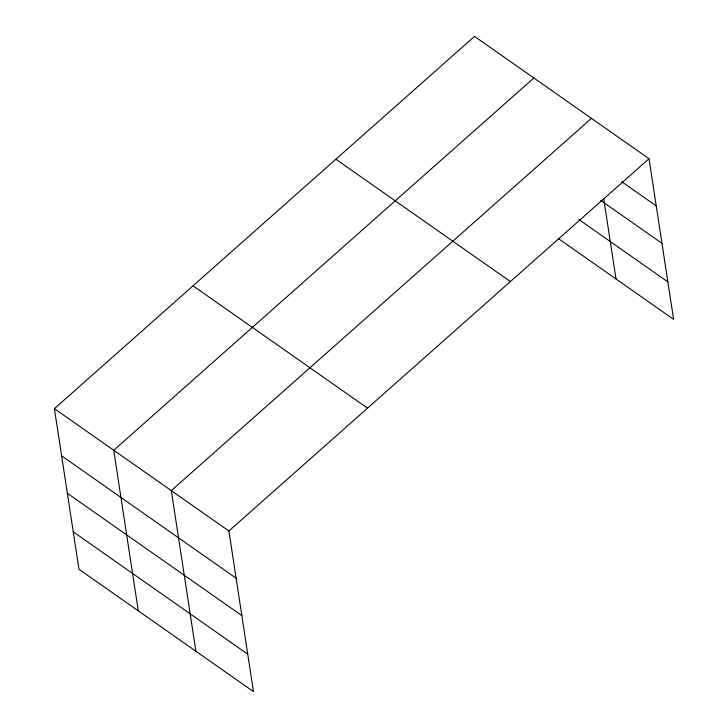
<?xml version="1.0" encoding="UTF-8"?>
<svg xmlns="http://www.w3.org/2000/svg" width="728" height="728" viewBox="0 0 728 728"><rect width="100%" height="100%" fill="white"/><g stroke="black" fill="none" stroke-linecap="round" stroke-linejoin="round"><path stroke-width="1.09" d="M54.4 408.663L228.892 530.994L253.471 691.6L78.979 569.269L54.4 408.663L474.529 36.4L649.021 158.731L673.6 319.337L558.44 238.602M533.861 77.996L113.723 450.25L138.302 610.865M591.445 118.364L171.308 490.617L195.887 651.232M228.892 530.994L649.021 158.731M621.885 181.836L656.246 205.924M600.673 200.382L661.97 243.352M578.715 219.41L667.876 281.918M335.89 159.241L510.383 281.572M193.038 285.813L367.54 408.144M61.625 455.855L236.118 578.187M67.349 493.284L241.842 615.615M73.246 531.84L247.738 654.172M603.712 198.58L616.015 278.97"/></g></svg>
